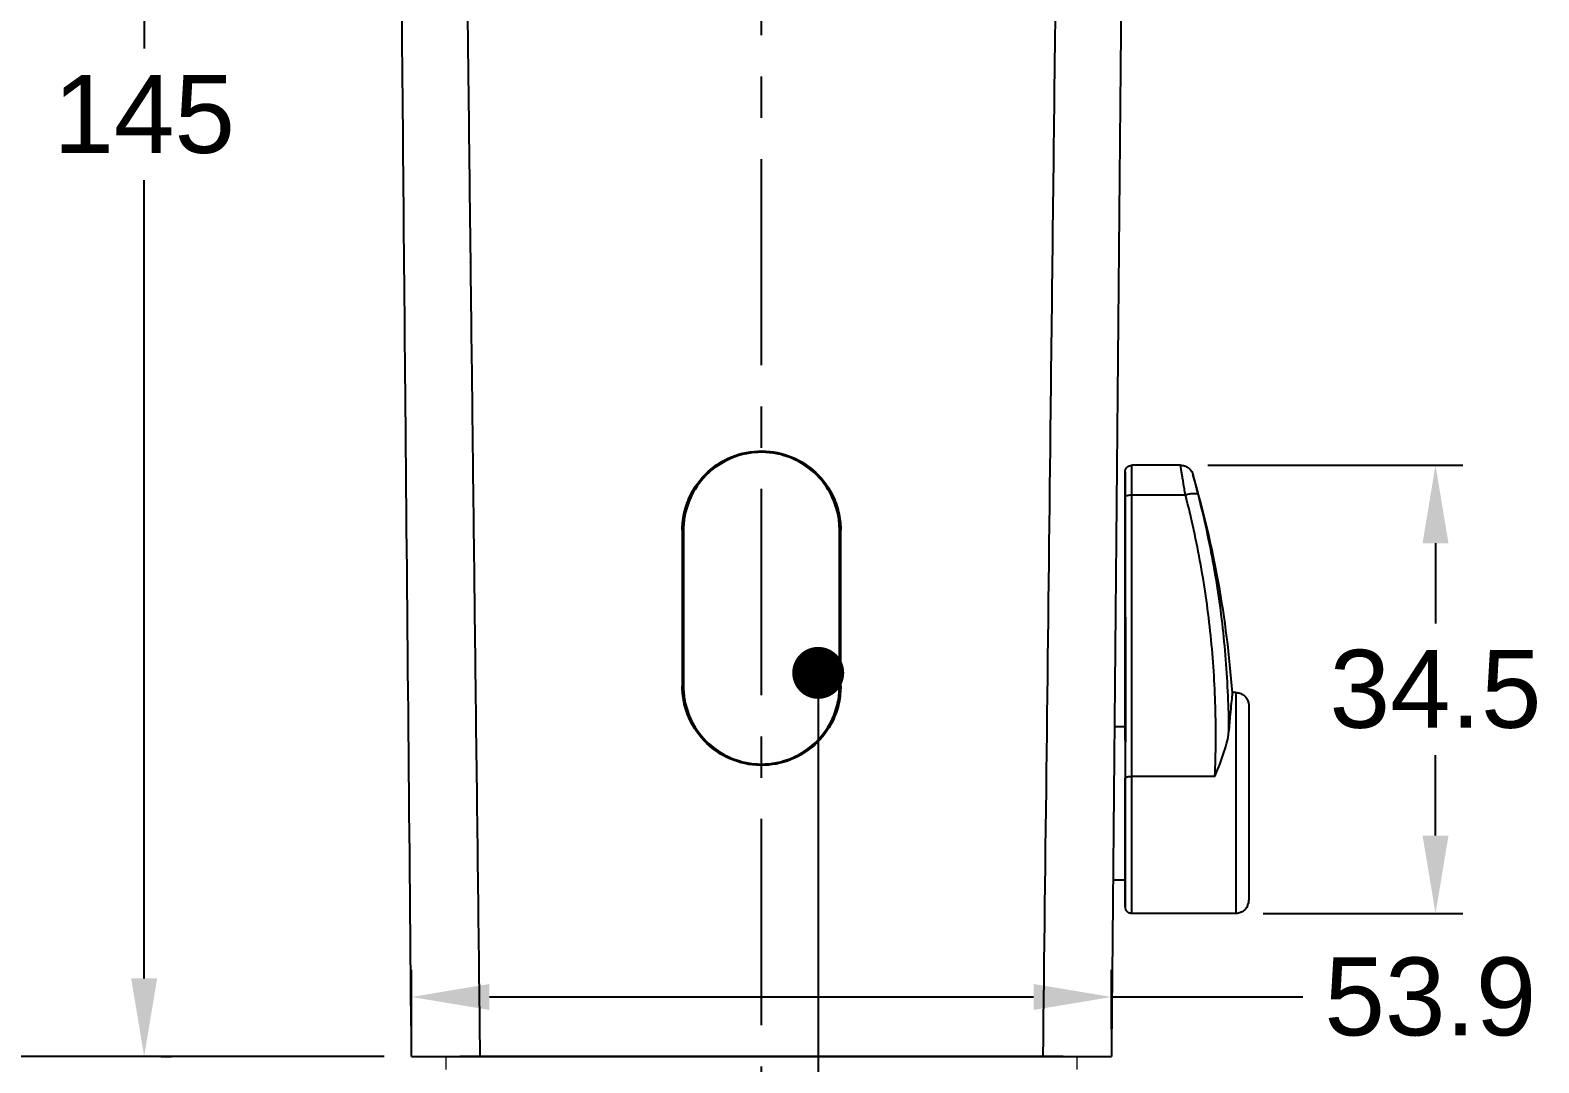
# Model space of a CAD drawing. Header units: millimetres. Extents: x 4900 to 5740, y 840 to 1434.
# Drawn here: x 4979.4 to 5095.6, y 1070.1 to 1149.6 of the extents above; entities that cross this region are included whole.
import ezdxf

# ---------------------------------------------------------------- set-up
doc = ezdxf.new("R2010")
doc.units = ezdxf.units.MM
doc.linetypes.add('CENTERX2', pattern=[101.6, 63.5, -12.7, 12.7, -12.7])
doc.layers.add('CENTER', color=1, linetype='CENTERX2')
doc.layers.add('DIM', color=3, linetype='Continuous')
doc.styles.get("Standard").update_dxf_attribs({"font": 'arial.ttf'})
doc.dimstyles.new('사본 ISO-25', dxfattribs={"dimtxt": 7, "dimasz": 7, "dimexe": 2.1, "dimexo": 2.1, "dimgap": 2, "dimtad": 1, "dimtih": 1, "dimtoh": 1, "dimdec": 1, "dimdsep": 46, "dimtxsty": 'Standard', "dimcen": 0, "dimclrd": 3, "dimclre": 3, "dimclrt": 4, "dimazin": 2, "dimtp": 0.1, "dimtm": 0.1, "dimtfac": 0.714286, "dimtdec": 1, "dimtmove": 0, "dimatfit": 3, "dimfxl": 1, "dimarcsym": 0})

# ---------------------------------------------------------------- blocks, each defined once
blk = doc.blocks.new('*D39')
at = {"layer": 'DIM', "color": 3, "lineweight": -2, "transparency": 16777216}
for p, q in [((5011.59, 1220.63), (4966.12, 1220.63)), ((4968.22, 1214.63), (4968.22, 1150.7)), ((4968.22, 1076.63), (4968.22, 1140.57)), ((5006.7, 1070.63), (4966.12, 1070.63))]:
    blk.add_line(p, q, dxfattribs=at)
at = {"layer": 'DIM', "color": 3, "transparency": 16777216}
for points in [[(4967.22, 1214.63), (4969.22, 1214.63), (4968.22, 1220.63)], [(4967.22, 1076.63), (4969.22, 1076.63), (4968.22, 1070.63)]]:
    blk.add_solid(points, dxfattribs=at)
at = {"layer": 'DIM', "color": 4, "transparency": 16777216, "insert": (4968.22, 1145.63), "char_height": 6, "attachment_point": 5}
blk.add_mtext('150', dxfattribs=at)
blk = doc.blocks.new('*D47')
at = {"layer": 'DIM', "color": 3, "lineweight": -2, "transparency": 16777216}
for p, q in [((5070.08, 1116.13), (5089.71, 1116.13)), ((5087.61, 1110.13), (5087.61, 1103.95)), ((5087.61, 1087.63), (5087.61, 1093.82)), ((5074.34, 1081.63), (5089.71, 1081.63))]:
    blk.add_line(p, q, dxfattribs=at)
at = {"layer": 'DIM', "color": 3, "transparency": 16777216}
for points in [[(5086.61, 1110.13), (5088.61, 1110.13), (5087.61, 1116.13)], [(5086.61, 1087.63), (5088.61, 1087.63), (5087.61, 1081.63)]]:
    blk.add_solid(points, dxfattribs=at)
at = {"layer": 'DIM', "color": 4, "transparency": 16777216, "insert": (5087.61, 1098.88), "char_height": 6, "attachment_point": 5}
blk.add_mtext('34.5', dxfattribs=at)
blk = doc.blocks.new('*D77')
at = {"layer": 'DIM', "color": 3, "lineweight": -2, "transparency": 16777216}
for p, q in [((5033.63, 1215.63), (4986.12, 1215.63)), ((4988.22, 1209.63), (4988.22, 1148.2)), ((4988.22, 1076.63), (4988.22, 1138.07)), ((4989.5, 1070.63), (4990.32, 1070.63))]:
    blk.add_line(p, q, dxfattribs=at)
at = {"layer": 'DIM', "color": 3, "transparency": 16777216}
for points in [[(4987.22, 1209.63), (4989.22, 1209.63), (4988.22, 1215.63)], [(4987.22, 1076.63), (4989.22, 1076.63), (4988.22, 1070.63)]]:
    blk.add_solid(points, dxfattribs=at)
at = {"layer": 'DIM', "color": 4, "transparency": 16777216, "insert": (4988.22, 1143.13), "char_height": 6, "attachment_point": 5}
blk.add_mtext('145', dxfattribs=at)
blk = doc.blocks.new('*D84')
at = {"layer": 'DIM', "color": 3, "lineweight": -2, "transparency": 16777216}
for p, q in [((5008.8, 1072.73), (5008.8, 1077.3)), ((5062.67, 1072.73), (5062.67, 1077.3)), ((5014.8, 1075.2), (5056.67, 1075.2)), ((5062.67, 1075.2), (5077.41, 1075.2))]:
    blk.add_line(p, q, dxfattribs=at)
at = {"layer": 'DIM', "color": 3, "transparency": 16777216}
for points in [[(5014.8, 1076.2), (5014.8, 1074.2), (5008.8, 1075.2)], [(5056.67, 1076.2), (5056.67, 1074.2), (5062.67, 1075.2)]]:
    blk.add_solid(points, dxfattribs=at)
at = {"layer": 'DIM', "color": 4, "transparency": 16777216, "insert": (5087.21, 1075.2), "char_height": 6, "attachment_point": 5}
blk.add_mtext('53.9', dxfattribs=at)

msp = doc.modelspace()

# ---------------------------------------------------------------- linework, layer by layer
at = {"extrusion": (0, 1, 0)}
for p, q in [((5067.98, 1116.13), (5064.23, 1116.13)), ((5063.73, 1113.73), (5063.73, 1096.03)), ((5063.74, 1092.04), (5063.73, 1113.73)), ((5063.73, 1096.03), (5063.73, 1113.73)), ((5064.24, 1092.16), (5064.23, 1113.85)), ((5064.23, 1113.85), (5068.36, 1113.85)), ((5063.73, 1113.49), (5063.74, 1095.43)), ((5063.73, 1096.03), (5063.73, 1113.49)), ((5063.73, 1113.49), (5063.73, 1113.49)), ((5029.73, 1099.13), (5029.73, 1099.13)), ((5072.23, 1098.63), (5071.97, 1098.63)), ((5063.74, 1097.13), (5063.73, 1097.13)), ((5062.9, 1096.03), (5063.73, 1096.03)), ((5063.74, 1094.97), (5063.74, 1094.97)), ((5070.63, 1092.16), (5064.24, 1092.16)), ((5062.8, 1084.23), (5063.74, 1084.23)), ((5072.24, 1081.63), (5064.24, 1081.63))]:
    msp.add_line(p, q, dxfattribs=at)
for p, q in [((5008.8, 1070.63), (5062.67, 1070.63)), ((5011.43, 1070.63), (5060.03, 1070.63))]:
    msp.add_line(p, q)
at = {"color": 7, "linetype": 'Continuous', "lineweight": 18}
for p, q in [((5011.43, 1070.63), (5011.43, 1069.63)), ((5060.03, 1069.63), (5060.03, 1070.63))]:
    msp.add_line(p, q, dxfattribs=at)
for centre, major_axis, ratio, start_param, end_param in [((5064.23, 1113.13), (0, 3), 0.000625, -1.33034, 0), ((5063.73, 1113.13), (0, 2.5), 0.000625, -1.33034, 1.328313), ((4992.18, 1092.88), (68.07, 42.03), 0.999999, -0.481242, -0.267685), ((5063.73, 1090.13), (0, 7), 0.000625, -0.808025, 0.568226), ((5063.73, 1090.13), (0, 8), 0.000625, 2.400157, 4.952846), ((5064.24, 1092.04), (0.5, 0), 0.238146, 1.570152, 3.140949), ((5064.23, 1090.13), (0, 8.5), 0.000625, 3.141593, 4.952846)]:
    msp.add_ellipse(centre, major_axis=major_axis, ratio=ratio, start_param=start_param, end_param=end_param)
at = {"extrusion": (2.22045e-16, 0, -1)}
for centre, major_axis, ratio, start_param, end_param in [((5063.73, 1113.13), (0, 1.5), 0.000625, -1.328313, 1.33034), ((5064.23, 1113.73), (-0.5, 0), 0.238146, 6.283829, 7.854626), ((5072.23, 1090.13), (0, 8.5), 0.000625, 0, 3.141593), ((5063.73, 1090.13), (0, 5.9), 0.000625, 0, 3.141593), ((5063.74, 1095.31), (0, 0.5), 0.000625, 1.33034, 3.949618), ((5072.23, 1082.7), (0.153, -0.999), 0.99193, 4.869598, 5.332387)]:
    msp.add_ellipse(centre, major_axis=major_axis, ratio=ratio, start_param=start_param, end_param=end_param, dxfattribs=at)
for points, knots in [([(5008.8, 1070.63), (5008.65, 1087.3), (5008.49, 1103.96), (5008.22, 1133.39), (5008.11, 1146.15), (5007.96, 1162.12), (5007.93, 1165.35), (5007.83, 1171.13), (5007.78, 1173.74), (5007.63, 1179.98), (5007.52, 1183.52), (5007.28, 1189.51), (5007.15, 1192.08), (5006.96, 1194.87), (5006.89, 1195.63), (5006.8, 1196.62), (5006.76, 1196.94), (5006.73, 1197.13)], [0, 0, 0, 0, 5, 5, 8.829703, 8.829703, 9.790098, 9.790098, 10.601572, 10.601572, 11.836245, 11.836245, 13.042575, 13.042575, 13.611644, 13.611644, 14.007595, 14.007595, 14.007595, 14.007595]), ([(5011.45, 1190.96), (5011.47, 1190.89), (5011.46, 1190.86), (5011.46, 1190.8), (5011.46, 1190.79), (5011.46, 1190.78), (5011.46, 1190.77), (5011.46, 1190.74), (5011.46, 1190.71), (5011.47, 1190.67), (5011.47, 1190.62), (5011.48, 1190.57), (5011.48, 1190.51), (5011.48, 1190.5), (5011.49, 1190.49), (5011.49, 1190.48), (5011.5, 1190.36), (5011.52, 1190.22), (5011.54, 1190.06), (5011.56, 1189.92), (5011.58, 1189.77), (5011.59, 1189.6), (5011.61, 1189.42), (5011.63, 1189.22), (5011.65, 1189.01), (5011.67, 1188.79), (5011.69, 1188.56), (5011.71, 1188.31), (5011.73, 1188.1), (5011.75, 1187.86), (5011.76, 1187.62), (5011.83, 1186.78), (5011.89, 1185.79), (5011.95, 1184.68), (5011.97, 1184.43), (5011.98, 1184.18), (5012, 1183.92), (5012.07, 1182.67), (5012.14, 1181.29), (5012.21, 1179.79), (5012.22, 1179.59), (5012.23, 1179.38), (5012.23, 1179.17), (5012.24, 1179.16), (5012.24, 1179.15), (5012.24, 1179.14), (5012.31, 1177.5), (5012.38, 1175.74), (5012.45, 1173.89), (5012.46, 1173.77), (5012.46, 1173.64), (5012.47, 1173.51), (5012.5, 1172.51), (5012.54, 1171.49), (5012.57, 1170.46), (5012.61, 1169.42), (5012.64, 1168.38), (5012.67, 1167.3), (5012.69, 1166.77), (5012.71, 1166.22), (5012.72, 1165.65), (5012.72, 1165.63), (5012.72, 1165.61), (5012.72, 1165.59), (5012.73, 1165.33), (5012.74, 1165.06), (5012.74, 1164.79), (5012.75, 1164.49), (5012.76, 1164.19), (5012.77, 1163.89), (5012.77, 1163.88), (5012.77, 1163.88), (5012.77, 1163.87), (5012.79, 1163.29), (5012.83, 1162.76), (5012.87, 1162.27), (5012.87, 1162.21), (5012.88, 1162.16), (5012.88, 1162.1), (5012.92, 1161.66), (5012.96, 1161.24), (5012.98, 1160.74), (5012.98, 1160.61), (5012.98, 1160.48), (5012.99, 1160.34), (5012.99, 1160.18), (5012.99, 1160.02), (5012.99, 1159.85), (5013, 1159.55), (5013, 1159.25), (5013, 1158.95), (5013.01, 1158.35), (5013.02, 1157.75), (5013.03, 1157.15), (5013.04, 1155.95), (5013.06, 1154.75), (5013.07, 1153.54), (5013.07, 1153.5), (5013.07, 1153.45), (5013.07, 1153.41), (5013.1, 1151.05), (5013.13, 1148.68), (5013.16, 1146.31), (5013.24, 1139.45), (5013.32, 1132.6), (5013.4, 1125.74), (5013.44, 1122.96), (5013.47, 1120.17), (5013.5, 1117.39), (5013.58, 1110.98), (5013.65, 1104.56), (5013.73, 1098.15), (5013.84, 1088.98), (5013.95, 1079.8), (5014.06, 1070.63)], [0.0000001, 0.0000001, 0.0000001, 0.0000001, 0.0111938, 0.0111938, 0.0111938, 0.0130094, 0.0130094, 0.0130094, 0.0182582, 0.0182582, 0.0182582, 0.0248301, 0.0248301, 0.0248301, 0.0260187, 0.0260187, 0.0260187, 0.0390281, 0.0390281, 0.0390281, 0.0513807, 0.0513807, 0.0513807, 0.0650468, 0.0650468, 0.0650468, 0.0788479, 0.0788479, 0.0788479, 0.0910655, 0.0910655, 0.0910655, 0.1336462, 0.1336462, 0.1336462, 0.1431029, 0.1431029, 0.1431029, 0.1886108, 0.1886108, 0.1886108, 0.1947727, 0.1947727, 0.1947727, 0.1951404, 0.1951404, 0.1951404, 0.2437994, 0.2437994, 0.2437994, 0.2471778, 0.2471778, 0.2471778, 0.2731965, 0.2731965, 0.2731965, 0.2992152, 0.2992152, 0.2992152, 0.3122246, 0.3122246, 0.3122246, 0.3126864, 0.3126864, 0.3126864, 0.3187292, 0.3187292, 0.3187292, 0.3252339, 0.3252339, 0.3252339, 0.3254298, 0.3254298, 0.3254298, 0.3382433, 0.3382433, 0.3382433, 0.3396659, 0.3396659, 0.3396659, 0.3512526, 0.3512526, 0.3512526, 0.354238, 0.354238, 0.354238, 0.3577573, 0.3577573, 0.3577573, 0.364262, 0.364262, 0.364262, 0.3772714, 0.3772714, 0.3772714, 0.4032901, 0.4032901, 0.4032901, 0.404239, 0.404239, 0.404239, 0.4553275, 0.4553275, 0.4553275, 0.6033371, 0.6033371, 0.6033371, 0.6634772, 0.6634772, 0.6634772, 0.801946, 0.801946, 0.801946, 1, 1, 1, 1]), ([(5057.41, 1070.63), (5057.6, 1086.22), (5057.9, 1111.45), (5058.22, 1139.07), (5058.38, 1152.34), (5058.44, 1156.56), (5058.46, 1158.66), (5058.48, 1159.56), (5058.48, 1159.86)], [0, 0, 0, 0, 0.523981, 0.848079, 0.929104, 0.969616, 0.989872, 1, 1, 1, 1]), ([(5029.63, 1111.13), (5029.63, 1111.33), (5029.64, 1111.52), (5029.68, 1111.95), (5029.72, 1112.17), (5029.87, 1112.87), (5030.02, 1113.32), (5030.56, 1114.46), (5031.03, 1115.09), (5032.13, 1116.11), (5032.75, 1116.5), (5034.16, 1117.08), (5034.96, 1117.23), (5036.57, 1117.23), (5037.36, 1117.07), (5038.77, 1116.47), (5039.38, 1116.08), (5040.48, 1115.05), (5040.94, 1114.41), (5041.47, 1113.27), (5041.61, 1112.83), (5041.75, 1112.15), (5041.79, 1111.93), (5041.83, 1111.52), (5041.83, 1111.33), (5041.83, 1111.13)], [0.000039, 0.000039, 0.000039, 0.000039, 0.058338, 0.058338, 0.12736, 0.12736, 0.271379, 0.271379, 0.505765, 0.505765, 0.722971, 0.722971, 0.964253, 0.964253, 1.205907, 1.205907, 1.423293, 1.423293, 1.658433, 1.658433, 1.7993, 1.7993, 1.86641, 1.86641, 1.923462, 1.923462, 1.923462, 1.923462]), ([(5041.73, 1111.13), (5041.73, 1111.5), (5041.7, 1111.88), (5041.55, 1112.69), (5041.41, 1113.12), (5040.94, 1114.21), (5040.52, 1114.83), (5039.43, 1115.92), (5038.77, 1116.37), (5037.31, 1116.97), (5036.53, 1117.13), (5034.95, 1117.13), (5034.17, 1116.98), (5032.71, 1116.37), (5032.04, 1115.93), (5030.96, 1114.84), (5030.53, 1114.22), (5030.06, 1113.12), (5029.92, 1112.69), (5029.77, 1111.88), (5029.73, 1111.51), (5029.73, 1111.13)], [0.000001, 0.000001, 0.000001, 0.000001, 0.112137, 0.112137, 0.246836, 0.246836, 0.470754, 0.470754, 0.708468, 0.708468, 0.945563, 0.945563, 1.182614, 1.182614, 1.42033, 1.42033, 1.644565, 1.644565, 1.779573, 1.779573, 1.891902, 1.891902, 1.891902, 1.891902]), ([(5063.73, 1113.73), (5063.73, 1113.99), (5063.73, 1114.25), (5063.73, 1114.7), (5063.73, 1114.9), (5063.73, 1115.24), (5063.73, 1115.38), (5063.73, 1115.56), (5063.73, 1115.61), (5063.73, 1115.64), (5063.73, 1115.64), (5063.73, 1115.64), (5063.73, 1115.65), (5063.73, 1115.65), (5063.73, 1115.66), (5063.73, 1115.66), (5063.73, 1115.66), (5063.73, 1115.67), (5063.73, 1115.68), (5063.73, 1115.7), (5063.73, 1115.71), (5063.74, 1115.74), (5063.75, 1115.76), (5063.77, 1115.83), (5063.79, 1115.87), (5063.84, 1115.95), (5063.88, 1115.99), (5063.96, 1116.06), (5064.01, 1116.08), (5064.11, 1116.12), (5064.17, 1116.13), (5064.23, 1116.13)], [0, 0, 0, 0, 0.0810952, 0.0810952, 0.1607295, 0.1607295, 0.2404394, 0.2404394, 0.320204, 0.320204, 0.3242477, 0.3242477, 0.327301, 0.327301, 0.328307, 0.328307, 0.329315, 0.329315, 0.3313487, 0.3313487, 0.3353796, 0.3353796, 0.3414188, 0.3414188, 0.3554154, 0.3554154, 0.3713002, 0.3713002, 0.3872315, 0.3872315, 0.4044233, 0.4044233, 0.4044233, 0.4044233]), ([(5068.36, 1113.85), (5068.34, 1114.01), (5068.31, 1114.16), (5068.28, 1114.31), (5068.26, 1114.46), (5068.23, 1114.61), (5068.21, 1114.75), (5068.2, 1114.82), (5068.19, 1114.89), (5068.18, 1114.95), (5068.16, 1115.02), (5068.15, 1115.08), (5068.14, 1115.14), (5068.12, 1115.26), (5068.11, 1115.38), (5068.09, 1115.48), (5068.08, 1115.53), (5068.07, 1115.58), (5068.06, 1115.63), (5068.06, 1115.68), (5068.05, 1115.72), (5068.04, 1115.76), (5068.04, 1115.8), (5068.03, 1115.84), (5068.03, 1115.87), (5068.02, 1115.91), (5068.01, 1115.94), (5068.01, 1115.96), (5068.01, 1115.99), (5068, 1116.02), (5068, 1116.04), (5068, 1116.06), (5067.99, 1116.08), (5067.99, 1116.09), (5067.99, 1116.1), (5067.99, 1116.11), (5067.99, 1116.12), (5067.98, 1116.13), (5067.98, 1116.13), (5067.98, 1116.13), (5067.98, 1116.13), (5067.98, 1116.13), (5067.98, 1116.13)], [0, 0, 0, 0, 0.0625, 0.0625, 0.0625, 0.125, 0.125, 0.125, 0.15625, 0.15625, 0.15625, 0.1875, 0.1875, 0.1875, 0.25, 0.25, 0.25, 0.28125, 0.28125, 0.28125, 0.3125, 0.3125, 0.3125, 0.34375, 0.34375, 0.34375, 0.375, 0.375, 0.375, 0.40625, 0.40625, 0.40625, 0.4375, 0.4375, 0.4375, 0.46875, 0.46875, 0.46875, 0.5, 0.5, 0.5, 0.5000613, 0.5000613, 0.5000613, 0.5000613]), ([(5067.98, 1116.13), (5068.09, 1116.13), (5068.2, 1116.12), (5068.4, 1116.05), (5068.49, 1116), (5068.66, 1115.87), (5068.74, 1115.8), (5068.83, 1115.66), (5068.86, 1115.62), (5068.9, 1115.54), (5068.91, 1115.52), (5068.93, 1115.47), (5068.94, 1115.44), (5068.94, 1115.41)], [0, 0, 0, 0, 0.0316247, 0.0316247, 0.0635189, 0.0635189, 0.095298, 0.095298, 0.1114862, 0.1114862, 0.1197866, 0.1197866, 0.1281738, 0.1281738, 0.1281738, 0.1281738]), ([(5068.94, 1115.41), (5068.94, 1115.41), (5068.94, 1115.41), (5068.95, 1115.39), (5068.96, 1115.35), (5068.97, 1115.3), (5068.98, 1115.24), (5069, 1115.16), (5069.02, 1115.08), (5069.06, 1114.94), (5069.09, 1114.79), (5069.14, 1114.62), (5069.18, 1114.44), (5069.24, 1114.19), (5069.3, 1113.98), (5069.33, 1113.87)], [0.004097, 0.004097, 0.004097, 0.004097, 0.0619117, 0.124451, 0.1869902, 0.2495294, 0.3120686, 0.3746078, 0.437147, 0.4996863, 0.6247647, 0.6873039, 0.7498431, 0.8749216, 1, 1, 1, 1]), ([(5069.33, 1113.87), (5069.31, 1113.9), (5069.25, 1113.93), (5069.02, 1113.95), (5068.7, 1113.92), (5068.47, 1113.87), (5068.36, 1113.85)], [0, 0, 0, 0, 0.250001, 0.500002, 0.750003, 1, 1, 1, 1]), ([(5070.63, 1092.16), (5070.71, 1093.94), (5070.72, 1095.74), (5070.67, 1097.53), (5070.62, 1099.36), (5070.5, 1101.19), (5070.31, 1103.02), (5070.12, 1104.84), (5069.87, 1106.66), (5069.54, 1108.47), (5069.22, 1110.27), (5068.83, 1112.07), (5068.36, 1113.85)], [0, 0, 0, 0, 0.2454968, 0.2454968, 0.2454968, 0.4969979, 0.4969979, 0.4969979, 0.7484989, 0.7484989, 0.7484989, 1, 1, 1, 1]), ([(5069.33, 1113.87), (5069.79, 1112.07), (5070.59, 1108.44), (5071.36, 1102.91), (5071.64, 1098.61), (5071.69, 1096.16), (5071.69, 1095.57)], [0, 0, 0, 0, 0.3011681, 0.6023362, 0.9035043, 0.9999998, 0.9999998, 0.9999998, 0.9999998]), ([(5029.63, 1111.13), (5029.63, 1109.13), (5029.63, 1107.13), (5029.63, 1103.13), (5029.63, 1101.13), (5029.63, 1099.13)], [-1.200227, -1.200227, -1.200227, -1.200227, -0.600134, -0.600134, -0.000039, -0.000039, -0.000039, -0.000039]), ([(5029.73, 1111.13), (5029.73, 1109.13), (5029.73, 1107.13), (5029.73, 1103.13), (5029.73, 1101.13), (5029.73, 1099.13)], [0.000001, 0.000001, 0.000001, 0.000001, 0.59976, 0.59976, 1.200023, 1.200023, 1.200023, 1.200023]), ([(5041.73, 1099.13), (5041.73, 1101.13), (5041.73, 1103.13), (5041.73, 1107.13), (5041.73, 1109.13), (5041.73, 1111.13)], [0.000001, 0.000001, 0.000001, 0.000001, 0.600218, 0.600218, 1.199929, 1.199929, 1.199929, 1.199929]), ([(5041.83, 1099.13), (5041.83, 1101.13), (5041.83, 1103.13), (5041.83, 1107.13), (5041.83, 1109.13), (5041.83, 1111.13)], [-1.200282, -1.200282, -1.200282, -1.200282, -0.600159, -0.600159, -0.000039, -0.000039, -0.000039, -0.000039]), ([(5041.83, 1099.13), (5041.83, 1098.93), (5041.82, 1098.73), (5041.78, 1098.29), (5041.74, 1098.05), (5041.59, 1097.34), (5041.43, 1096.88), (5040.87, 1095.75), (5040.4, 1095.13), (5039.3, 1094.13), (5038.68, 1093.74), (5037.27, 1093.17), (5036.47, 1093.02), (5034.85, 1093.04), (5034.05, 1093.21), (5032.65, 1093.82), (5032.04, 1094.22), (5030.96, 1095.26), (5030.5, 1095.9), (5029.99, 1097.03), (5029.85, 1097.46), (5029.71, 1098.12), (5029.68, 1098.34), (5029.64, 1098.75), (5029.63, 1098.94), (5029.63, 1099.13)], [0.000039, 0.000039, 0.000039, 0.000039, 0.060587, 0.060587, 0.132824, 0.132824, 0.278556, 0.278556, 0.511033, 0.511033, 0.726634, 0.726634, 0.968686, 0.968686, 1.211824, 1.211824, 1.427948, 1.427948, 1.662643, 1.662643, 1.799284, 1.799284, 1.86601, 1.86601, 1.923002, 1.923002, 1.923002, 1.923002]), ([(5029.73, 1099.13), (5029.73, 1098.75), (5029.77, 1098.38), (5029.92, 1097.57), (5030.06, 1097.13), (5030.54, 1096.04), (5030.96, 1095.42), (5032.04, 1094.34), (5032.7, 1093.89), (5034.16, 1093.29), (5034.94, 1093.13), (5036.52, 1093.13), (5037.31, 1093.29), (5038.77, 1093.89), (5039.43, 1094.34), (5040.51, 1095.42), (5040.93, 1096.04), (5041.41, 1097.13), (5041.54, 1097.56), (5041.7, 1098.38), (5041.73, 1098.75), (5041.73, 1099.13)], [0.000001, 0.000001, 0.000001, 0.000001, 0.112949, 0.112949, 0.248542, 0.248542, 0.470923, 0.470923, 0.708542, 0.708542, 0.945736, 0.945736, 1.182907, 1.182907, 1.420527, 1.420527, 1.643075, 1.643075, 1.778825, 1.778825, 1.891869, 1.891869, 1.891869, 1.891869]), ([(5071.97, 1098.63), (5071.98, 1098.63), (5071.97, 1098.56), (5071.94, 1098.29), (5071.92, 1098.07), (5071.86, 1097.55), (5071.83, 1097.26), (5071.77, 1096.53), (5071.73, 1096.07), (5071.69, 1095.57)], [0.000001, 0.000001, 0.000001, 0.000001, 0.1859117, 0.1859117, 0.3814843, 0.3814843, 0.5475841, 0.5475841, 0.7464989, 0.7464989, 0.7464989, 0.7464989]), ([(5072.23, 1098.63), (5072.34, 1098.63), (5072.45, 1098.62), (5072.65, 1098.55), (5072.75, 1098.5), (5072.92, 1098.37), (5072.99, 1098.29), (5073.12, 1098.12), (5073.16, 1098.02), (5073.21, 1097.87), (5073.22, 1097.81), (5073.23, 1097.75), (5073.23, 1097.74), (5073.23, 1097.72), (5073.23, 1097.71), (5073.23, 1097.7), (5073.23, 1097.69), (5073.23, 1097.68), (5073.23, 1097.67), (5073.23, 1097.66), (5073.23, 1097.66), (5073.23, 1097.65), (5073.23, 1097.65), (5073.23, 1097.63), (5073.23, 1097.62), (5073.23, 1097.57), (5073.23, 1097.5), (5073.23, 1097.18), (5073.24, 1096.82), (5073.24, 1095.89), (5073.24, 1095.33), (5073.24, 1094.06), (5073.24, 1093.34), (5073.24, 1091.84), (5073.24, 1091.03), (5073.24, 1089.44), (5073.24, 1088.63), (5073.24, 1087.11), (5073.24, 1086.38), (5073.24, 1085.09), (5073.24, 1084.51), (5073.24, 1083.58), (5073.24, 1083.22), (5073.24, 1082.85), (5073.24, 1082.75), (5073.24, 1082.7)], [0, 0, 0, 0, 0.032431, 0.032431, 0.064275, 0.064275, 0.096139, 0.096139, 0.127998, 0.127998, 0.143501, 0.143501, 0.147585, 0.147585, 0.150436, 0.150436, 0.153924, 0.153924, 0.157352, 0.157352, 0.163055, 0.163055, 0.176321, 0.176321, 0.216071, 0.216071, 0.335645, 0.335645, 0.591207, 0.591207, 0.83042, 0.83042, 1.069529, 1.069529, 1.308564, 1.308564, 1.547583, 1.547583, 1.786602, 1.786602, 2.025636, 2.025636, 2.264729, 2.264729, 2.39343, 2.39343, 2.39343, 2.39343]), ([(5041.28, 1096.83), (5041.25, 1096.77), (5041.23, 1096.71), (5041.12, 1096.47), (5041.02, 1096.29), (5040.92, 1096.11)], [0.23600753, 0.23600753, 0.23600753, 0.23600753, 0.25574312, 0.25574312, 0.31499699, 0.31499699, 0.31499699, 0.31499699]), ([(5070.63, 1092.16), (5070.63, 1092.16), (5070.63, 1092.17), (5070.91, 1092.86), (5071.16, 1093.5), (5071.53, 1094.64), (5071.66, 1095.14), (5071.69, 1095.57)], [-0.3460635, -0.3460635, -0.3460635, -0.3460635, -0.3449995, -0.3449995, -0.1669236, -0.1669236, -0.0000027, -0.0000027, -0.0000027, -0.0000027]), ([(5064.24, 1081.63), (5064.23, 1081.63), (5064.22, 1081.63), (5064.18, 1081.63), (5064.16, 1081.64), (5064.08, 1081.65), (5064.03, 1081.67), (5063.94, 1081.73), (5063.89, 1081.76), (5063.82, 1081.84), (5063.8, 1081.89), (5063.77, 1081.96), (5063.76, 1081.99), (5063.75, 1082.02), (5063.75, 1082.03), (5063.74, 1082.05), (5063.74, 1082.06), (5063.74, 1082.08), (5063.74, 1082.08), (5063.74, 1082.09), (5063.74, 1082.09), (5063.74, 1082.1), (5063.74, 1082.1), (5063.74, 1082.11), (5063.74, 1082.11), (5063.74, 1082.12), (5063.74, 1082.12), (5063.74, 1082.14), (5063.74, 1082.14), (5063.74, 1082.19), (5063.74, 1082.24), (5063.73, 1082.52), (5063.73, 1082.87), (5063.73, 1083.6), (5063.73, 1083.9), (5063.73, 1084.23)], [0, 0, 0, 0, 0.0026319, 0.0026319, 0.0105499, 0.0105499, 0.0266965, 0.0266965, 0.0426219, 0.0426219, 0.0585502, 0.0585502, 0.0663278, 0.0663278, 0.0694615, 0.0694615, 0.0729868, 0.0729868, 0.0746411, 0.0746411, 0.0769805, 0.0769805, 0.0797102, 0.0797102, 0.0845882, 0.0845882, 0.0969428, 0.0969428, 0.133971, 0.133971, 0.2452955, 0.2452955, 0.5145045, 0.5145045, 0.6611538, 0.6611538, 0.6611538, 0.6611538]), ([(5073.15, 1082.24), (5073.11, 1082.14), (5073.05, 1082.05), (5072.91, 1081.89), (5072.83, 1081.82), (5072.64, 1081.71), (5072.54, 1081.67), (5072.37, 1081.64), (5072.3, 1081.63), (5072.24, 1081.63)], [0, 0, 0, 0, 0.032167, 0.032167, 0.0639277, 0.0639277, 0.0957931, 0.0957931, 0.1157877, 0.1157877, 0.1157877, 0.1157877]), ([(5073.13, 1082.24), (5073.15, 1082.24), (5073.15, 1082.24), (5073.15, 1082.24), (5073.15, 1082.24), (5073.13, 1082.25)], [0.7304945, 0.7304945, 0.7304945, 0.7304945, 0.8256389, 0.8256389, 0.9174792, 0.9174792, 0.9174792, 0.9174792]), ([(5058.96, 1070.63), (5055.51, 1070.63), (5051.79, 1070.63), (5047.93, 1070.63), (5043.96, 1070.63), (5039.85, 1070.63), (5035.73, 1070.63), (5031.62, 1070.63), (5027.51, 1070.63), (5023.54, 1070.63), (5019.68, 1070.63), (5015.96, 1070.63), (5012.51, 1070.63)], [0, 0, 0, 0, 0.246727, 0.246727, 0.246727, 0.5, 0.5, 0.5, 0.753273, 0.753273, 0.753273, 1, 1, 1, 1])]:
    msp.add_open_spline(points, degree=3, knots=knots)
for points in [[(5063.49, 1159.93), (5063.22, 1130.16), (5062.94, 1100.4), (5062.67, 1070.63)], [(5067.98, 1116.13), (5067.98, 1116.13), (5067.98, 1116.13), (5067.98, 1116.13)], [(5068.94, 1115.41), (5068.94, 1115.41), (5068.94, 1115.41), (5068.94, 1115.41)]]:
    msp.add_open_spline(points, degree=3)
for points, weights in [([(5013.33, 1131.75), (5013.33, 1131.76), (5013.33, 1131.77)], [0.999951956092, 0.999951968178, 0.999951980286]), ([(5058.14, 1131.72), (5058.14, 1131.71), (5058.14, 1131.71)], [0.999951932188, 0.999951924841, 0.999951917502])]:
    msp.add_rational_spline(points, weights, degree=2)
at = {"layer": 'CENTER', "ltscale": 0.25}
msp.add_line((5035.73, 1047.63), (5035.73, 1225.63), dxfattribs=at)

# ---------------------------------------------------------------- dimensions: what is measured, and where the dimension line sits
at = {"layer": 'DIM'}
for base, p1, p2, picture, middle in [((4968.22, 1070.63), (5013.69, 1220.63), (5008.8, 1070.63), '*D39', (4968.22, 1145.63)), ((4988.22, 1070.63), (5035.73, 1215.63), (4987.4, 1070.63), '*D77', (4988.22, 1143.13)), ((5087.61, 1081.63), (5067.98, 1116.13), (5072.24, 1081.63), '*D47', (5087.61, 1098.88))]:
    dim = msp.add_linear_dim(base=base, p1=p1, p2=p2, angle=90, dimstyle='사본 ISO-25', override={"dimtxt": 6, "dimasz": 6, "dimtad": 0}, dxfattribs=at)
    dim.commit()
    dim.dimension.update_dxf_attribs({"geometry": picture, "text_midpoint": middle})
dim = msp.add_linear_dim(base=(5062.67, 1075.2), p1=(5008.8, 1070.63), p2=(5062.67, 1070.63), dimstyle='사본 ISO-25', override={"dimtxt": 6, "dimasz": 6, "dimtad": 0}, dxfattribs=at)
dim.commit()
dim.dimension.update_dxf_attribs({"geometry": '*D84', "text_midpoint": (5087.21, 1075.2), "dimtype": 160})

# ---------------------------------------------------------------- leaders
msp.add_leader([(5040.1, 1100.15), (5040.1, 984.2), (5065.9, 984.2)], dimstyle='사본 ISO-25', override={"dimasz": 4, "dimgap": 2, "dimtad": 0, "dimldrblk": 'Dot'}, dxfattribs=at)

doc.saveas('drawing.dxf')
